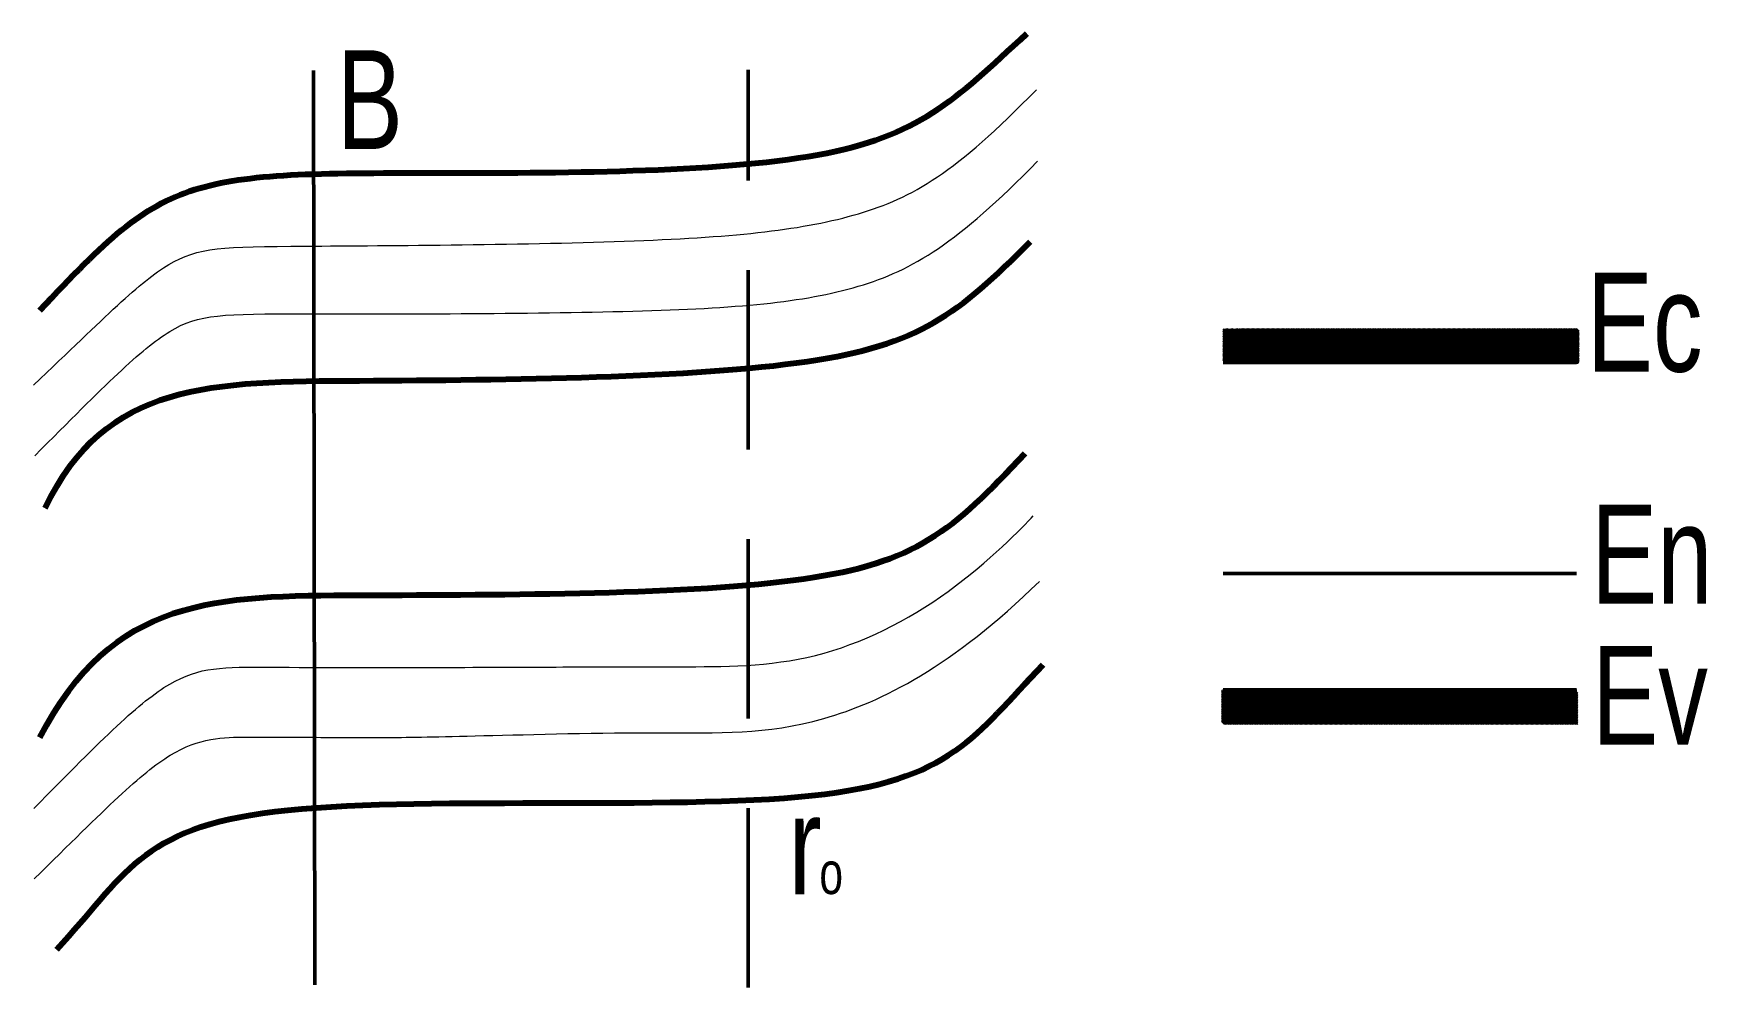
# Model space of a CAD drawing. Header units: millimetres. Extents: x -20 to 217, y -115 to 20.
import ezdxf

# ---------------------------------------------------------------- set-up
doc = ezdxf.new("R2010")
doc.units = ezdxf.units.MM
doc.linetypes.add('DASHEDX2', pattern=[38.1, 25.4, -12.7])
doc.layers.get('0').update_dxf_attribs({"linetype": 'CONTINUOUS', "lineweight": 0})
doc.styles.get("Standard").update_dxf_attribs({"font": 'txt', "width": 0.75})
pattern_1 = [(45, (0, 0), (-0.08838835, 0.08838835), [])]

msp = doc.modelspace()

# ---------------------------------------------------------------- hatches: boundary and pattern name
at = {"lineweight": 50}
h = msp.add_hatch(dxfattribs=at)
h.set_pattern_fill('kerpele', color=256, scale=0.1, style=0)
h.set_pattern_definition(pattern_1)
h.paths.add_polyline_path([(148.4, -26.8), (198.6, -26.8), (198.6, -22.2), (148.4, -22.2)])
h = msp.add_hatch(dxfattribs=at)
h.set_pattern_fill('kerpele', color=256, scale=0.1, style=0)
h.set_pattern_definition(pattern_1)
h.paths.add_polyline_path([(148.2, -73.4), (198.4, -73.4), (198.4, -78), (148.2, -78)])

# ---------------------------------------------------------------- linework, layer by layer
at = {"linetype": 'CONTINUOUS', "lineweight": 50}
msp.add_line((19.69, -115), (19.5, 14.5), dxfattribs=at)
at = {"linetype": 'DASHEDX2', "lineweight": 50}
msp.add_line((81.06, -115.39), (81.06, 14.61), dxfattribs=at)
at = {"lineweight": 50}
for p, q in [((148.32, -26.86), (198.32, -26.86)), ((148.4, -26.8), (198.6, -26.8)), ((148.32, -56.76), (198.32, -56.76)), ((148.2, -73.4), (198.4, -73.4)), ((148.32, -73.24), (198.32, -73.24))]:
    msp.add_line(p, q, dxfattribs=at)
at = {"linetype": 'CONTINUOUS', "lineweight": 80}
for points in [[(-19.25, -19.5), (-10, -9.5), (0.25, 0), (30, 0), (100, 0), (110.25, 10.25), (120.5, 19.75)], [(-18.5, -47.5), (-10, -29.5), (20.32, -29.6), (100, -28.75), (110.75, -20), (121, -9.75)], [(-19.25, -80), (-9, -60), (20.25, -59.75), (99.5, -59.75), (110, -50.75), (120.25, -39.75)], [(-16.87, -110), (-7.19, -99.69), (-3.44, -85.94), (106.88, -92.5), (113.13, -79.69), (122.81, -69.69)]]:
    msp.add_open_spline(points, degree=3, dxfattribs=at)
at = {"linetype": 'CONTINUOUS', "lineweight": 15}
for points in [[(-20.16, -30.08), (-9.92, -20.32), (-0.32, -10.56), (10.08, -10.4), (70.24, -10.08), (98.3, -7.04), (110.4, 0), (121.86, 11.78)], [(-19.98, -40.06), (-9.96, -30.04), (-0.07, -19.92), (10.03, -19.99), (69.99, -19.99), (98.24, -17.56), (110.62, -9.96), (122.03, 1.64)], [(-20.12, -90.05), (-10.22, -79.95), (0, -69.86), (10.09, -70.06), (39.98, -70.06), (53.02, -69.99), (70.98, -69.93), (90.57, -69.99), (110.17, -60.16), (120, -50.14), (121.4, -48.6)], [(-20.05, -100.01), (-9.9, -89.98), (0, -80.02), (10.09, -79.89), (19.86, -79.95), (29.95, -80.02), (40.37, -79.82), (70.25, -79), (90.11, -79.95), (109.9, -69.93), (122.29, -57.87)]]:
    msp.add_open_spline(points, degree=3, dxfattribs=at)

# ---------------------------------------------------------------- texts
at = {"linetype": 'DASHEDX2', "lineweight": 50, "width": 100, "attachment_point": 5}
for s, insert, char_height in [('B', (27.47, 10.38), 14), ('r', (89.11, -95.21), 14), ('o', (92.8, -99.2), 6)]:
    msp.add_mtext(s, dxfattribs=dict(at, insert=insert, char_height=char_height))
at = {"lineweight": 50, "char_height": 14, "width": 100, "attachment_point": 5}
for s, insert in [('Ec', (208, -21.25)), ('En', (209, -54)), ('Ev', (208.75, -74))]:
    msp.add_mtext(s, dxfattribs=dict(at, insert=insert))

doc.saveas('drawing.dxf')
